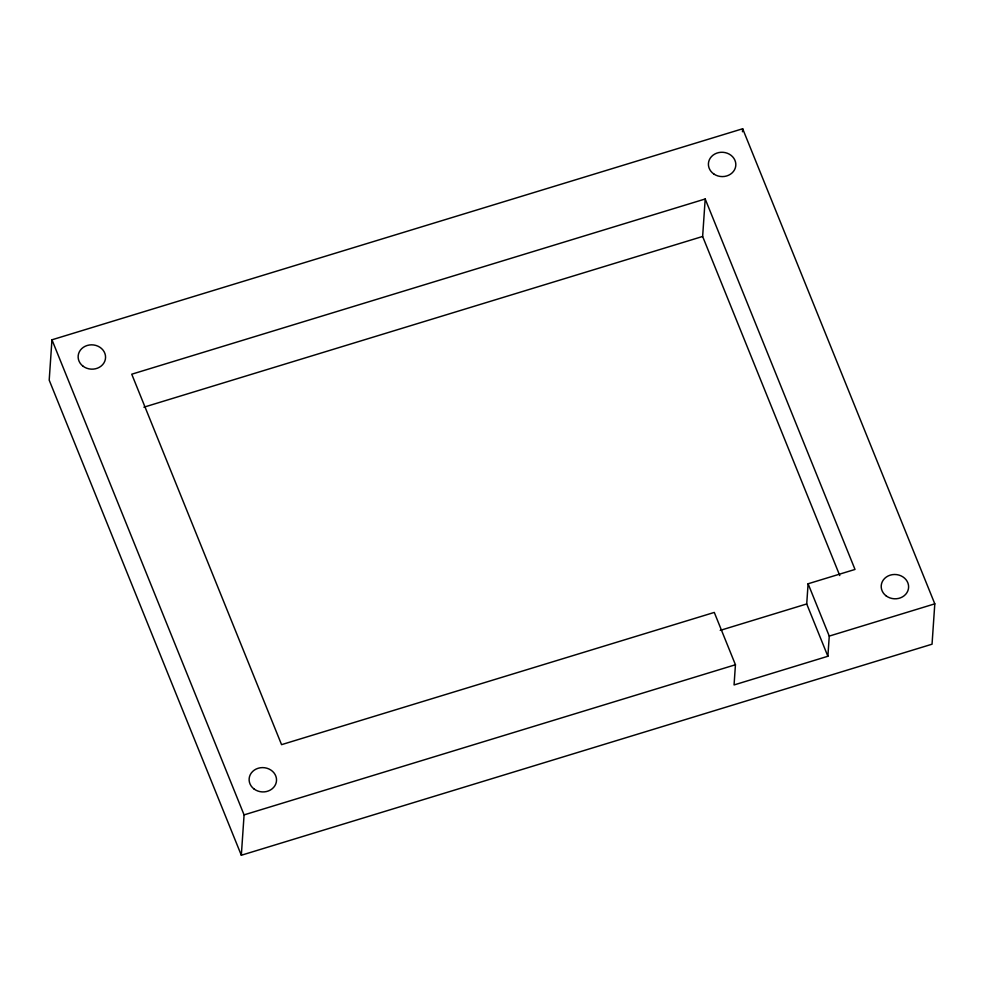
<?xml version="1.0" encoding="UTF-8"?>
<svg xmlns="http://www.w3.org/2000/svg" width="984" height="984" viewBox="0 0 984 984"><rect width="100%" height="100%" fill="white"/><g stroke="black" fill="none" stroke-linecap="round" stroke-linejoin="round"><path stroke-width="1.48" d="M51.955 339.8L49.2 380.156L241.326 855.244L932.045 644.2L934.8 603.844L742.674 128.756L51.955 339.8L244.081 814.887L241.326 855.244M839.77 575.566L702.638 236.468L705.196 198.989L131.745 374.203L281.559 744.654L714.286 612.429L735.442 664.754L734.064 684.938L827.876 656.266L829.254 636.094L808.098 583.77L855.01 569.441L705.196 198.989M742.465 131.745L742.674 128.756M827.876 656.266L806.72 603.955L808.098 583.77M143.898 407.192L702.638 236.468M720.239 630.375L806.72 603.955M244.081 814.887L735.442 664.754M829.254 636.094L934.8 603.844M886.055 595.812A13.727 12.165 3.9 0 0 908.404 588.986A13.727 12.165 3.9 0 0 890.249 575.136A13.727 12.165 3.9 0 0 886.055 595.812M713.978 174.107A13.727 12.165 3.9 0 0 735.749 165.976A13.727 12.165 3.9 0 0 716.623 153.196A13.727 12.165 3.9 0 0 713.978 174.107M83 366.171A13.727 12.165 3.9 0 0 105.35 359.344A13.727 12.165 3.9 0 0 87.195 345.482A13.727 12.165 3.9 0 0 83 366.171M253.97 788.934A13.727 12.165 3.9 0 0 276.32 782.108A13.727 12.165 3.9 0 0 258.165 768.258A13.727 12.165 3.9 0 0 253.97 788.934"/></g></svg>
